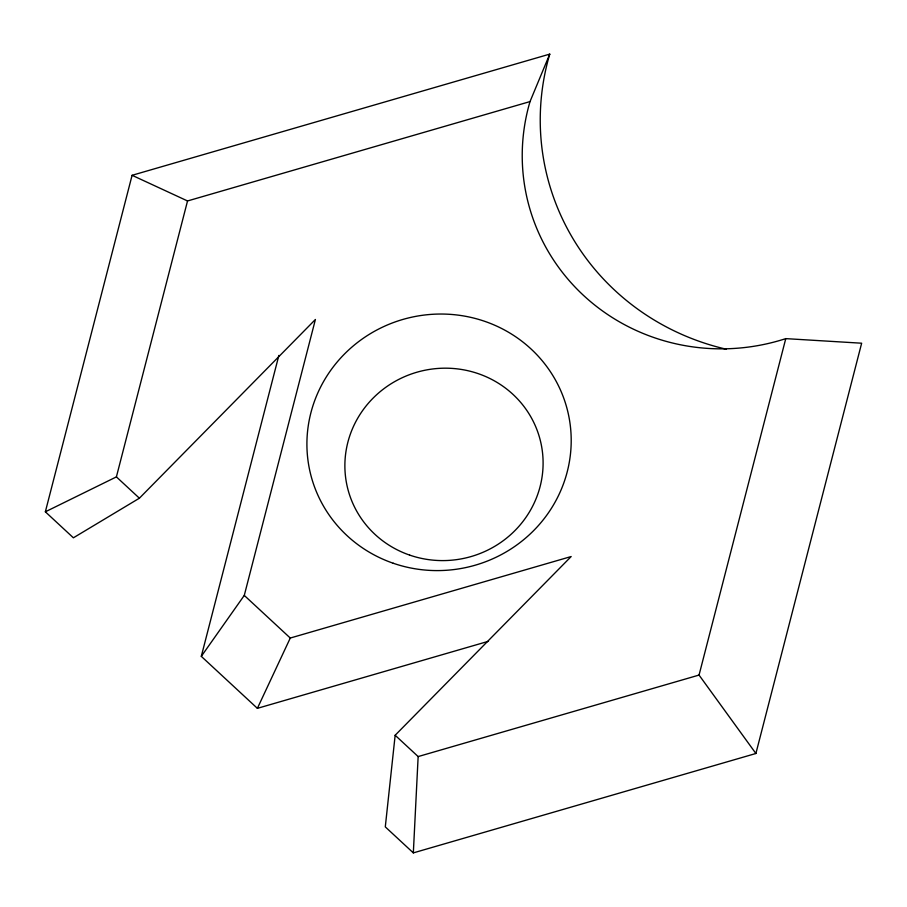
<?xml version="1.0" encoding="UTF-8"?>
<svg xmlns="http://www.w3.org/2000/svg" width="907" height="907" viewBox="0 0 907 907"><rect width="100%" height="100%" fill="white"/><g stroke="black" fill="none" stroke-linecap="round" stroke-linejoin="round"><path stroke-width="1.36" d="M726.394 349.24A246.591 238.62 -12.6 0 1 549.744 54.114L530.017 101.584A202.204 195.674 -12.6 0 0 583.632 295.512A202.204 195.674 -12.6 0 0 785.768 338.628L861.65 343.209L755.894 753.49L413.331 852.886L418.15 756.574L395.157 735.26L571.172 556.535L290.274 638.04L257.384 708.344L201.297 656.351L278.868 355.419M395.157 735.26L385.294 826.889L413.331 852.886M201.297 656.351L244.278 595.411L315.409 319.479L139.395 498.204L73.388 537.806L45.35 511.809L132.093 175.3L549.744 54.114M45.35 511.809L116.402 476.889L187.534 200.957L530.017 101.584M755.894 753.49L699.048 675.069L785.768 338.628M257.384 708.344L488.476 641.283M418.15 756.574L699.048 675.069M132.093 175.3L187.534 200.957M116.402 476.889L139.395 498.204M244.278 595.411L290.274 638.04M409.613 555.084A99.26 96.051 -12.6 0 0 541.683 446.856A99.26 96.051 -12.6 0 0 380.679 391.234A99.26 96.051 -12.6 0 0 409.613 555.084M393.207 563.236A132.343 128.068 -12.6 0 0 569.313 418.932A132.343 128.068 -12.6 0 0 354.648 344.773A132.343 128.068 -12.6 0 0 393.207 563.236"/></g></svg>
